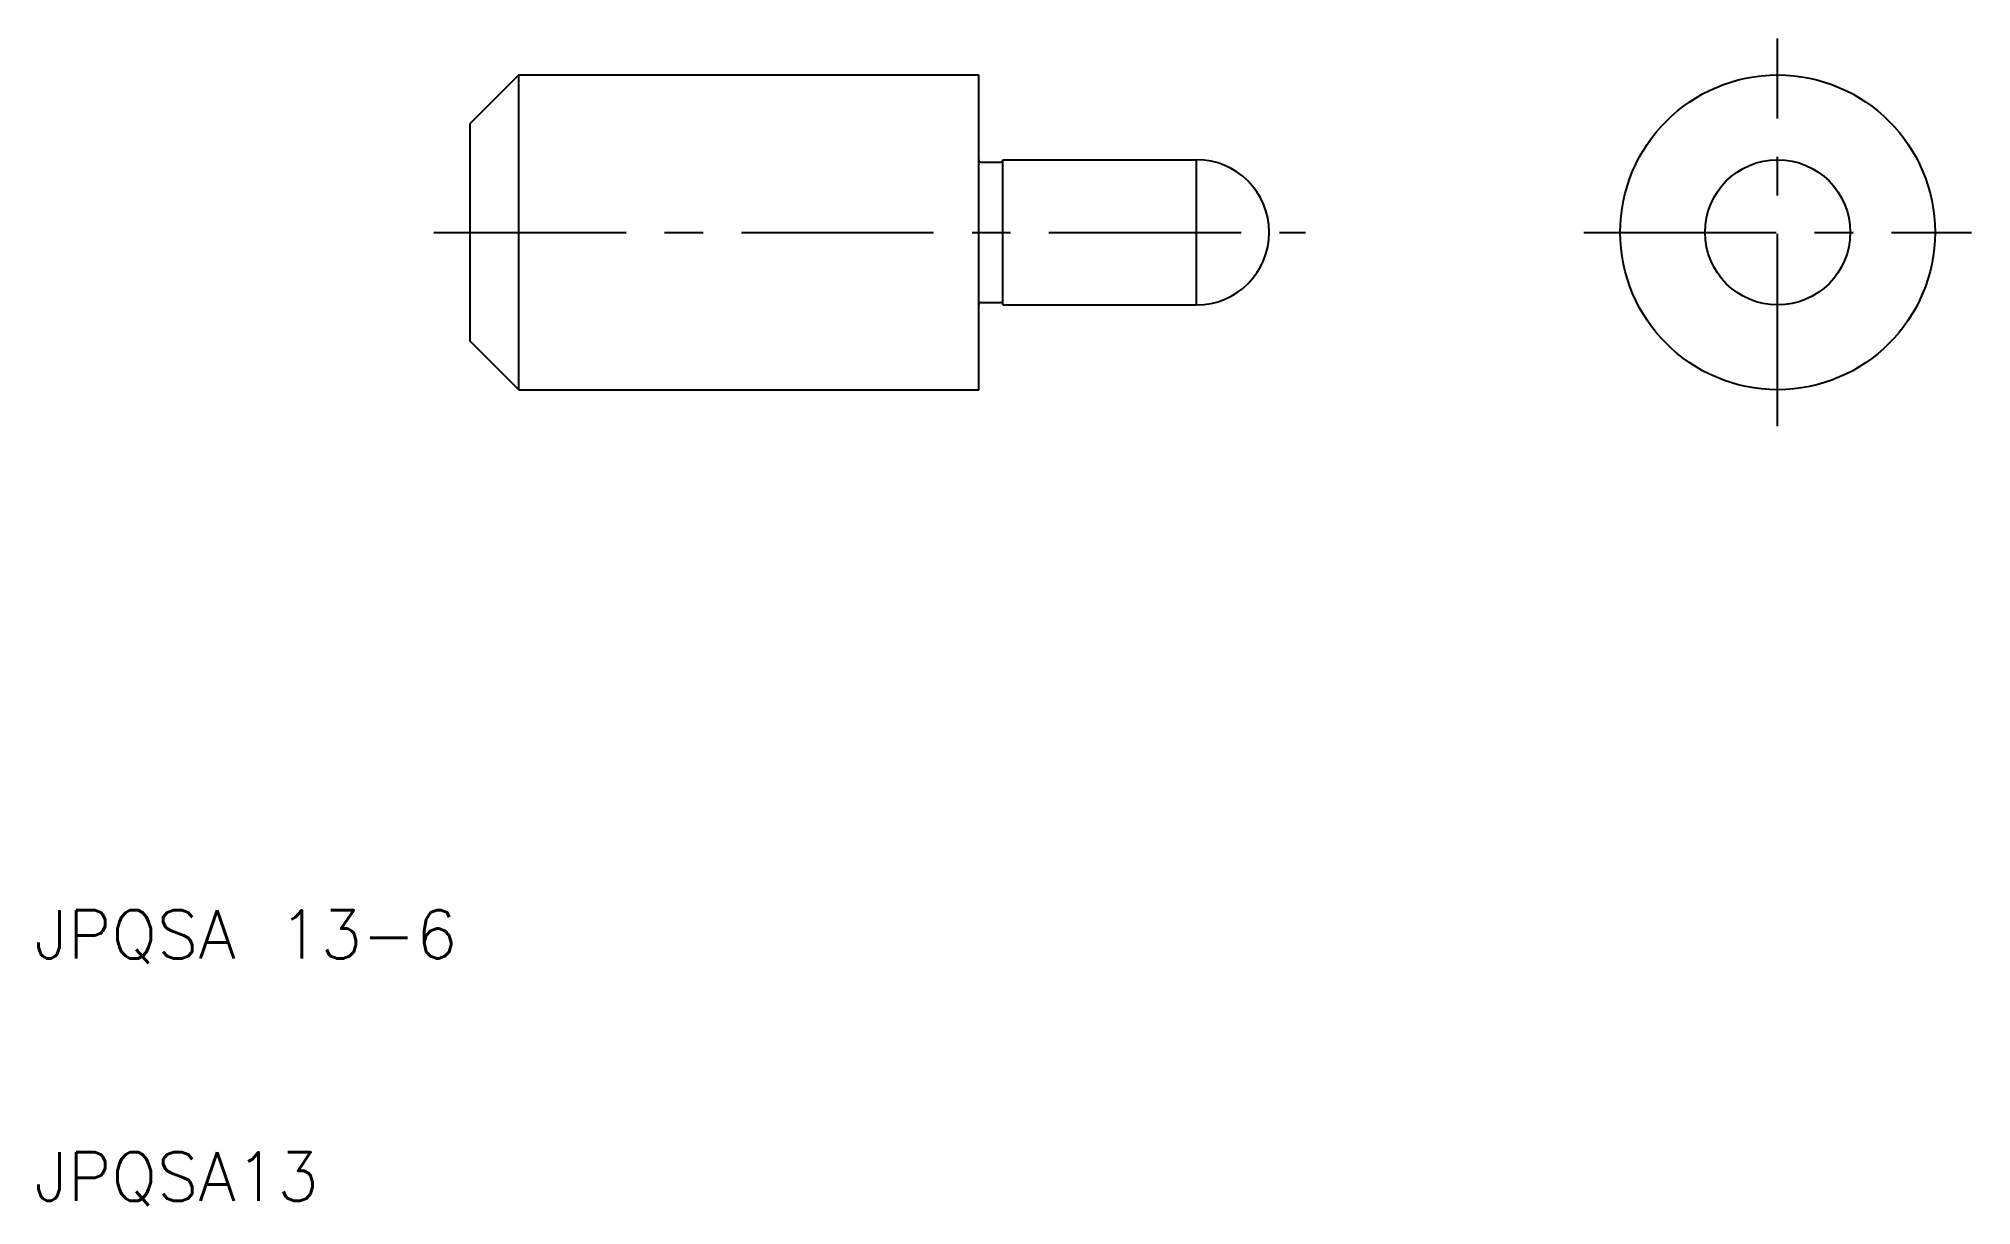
# Model space of a CAD drawing. Extents: x 10.2 to 90, y 9.8 to 58.
import ezdxf

# ---------------------------------------------------------------- set-up
doc = ezdxf.new("R2010")
doc.units = 0
doc.header["$LTSCALE"] = 0.25
doc.linetypes.add('CENTER', pattern=[50.8, 31.75, -6.35, 6.35, -6.35])
doc.layers.get('0').update_dxf_attribs({"linetype": 'CONTINUOUS'})
doc.layers.add('CENTER', color=1, linetype='CENTER')
doc.styles.get("Standard").update_dxf_attribs({"font": 'txt.shx', "bigfont": 'extfont.shx'})

msp = doc.modelspace()

# ---------------------------------------------------------------- linework, layer by layer
for p, q in [((30, 56.5), (28, 54.5)), ((30, 43.5), (30, 56.5)), ((30, 43.5), (30, 56.5)), ((30, 56.5), (49, 56.5)), ((49, 53), (49, 56.5)), ((28, 45.5), (28, 54.5)), ((49, 47), (49, 53)), ((49.1, 52.9), (49.9, 52.9)), ((50, 53), (58, 53)), ((50, 47), (50, 53)), ((58, 47), (58, 53)), ((49.1, 47.1), (49.9, 47.1)), ((49, 43.5), (49, 47)), ((50, 47), (58, 47)), ((30, 43.5), (28, 45.5)), ((30, 43.5), (49, 43.5))]:
    msp.add_line(p, q)
for radius in [6.5, 3]:
    msp.add_circle((82, 50), radius)
for centre, radius, start, end in [((49.1, 53), 0.1, 180, 270), ((49.9, 53), 0.1, 270, 0), ((58, 50), 3, 270, 90), ((49.1, 47), 0.1, 90, 180), ((49.9, 47), 0.1, 0, 90)]:
    msp.add_arc(centre, radius, start, end)
at = {"layer": 'CENTER', "color": 1, "linetype": 'CENTER'}
for p, q in [((82, 42), (82, 58)), ((26.5, 50), (62.5, 50)), ((74, 50), (90, 50))]:
    msp.add_line(p, q, dxfattribs=at)

# ---------------------------------------------------------------- texts
for s, p in [('JPQSA 13-6', (10, 20)), ('JPQSA13', (10, 10))]:
    msp.add_text(s, height=2).set_placement(p)

doc.saveas('drawing.dxf')
